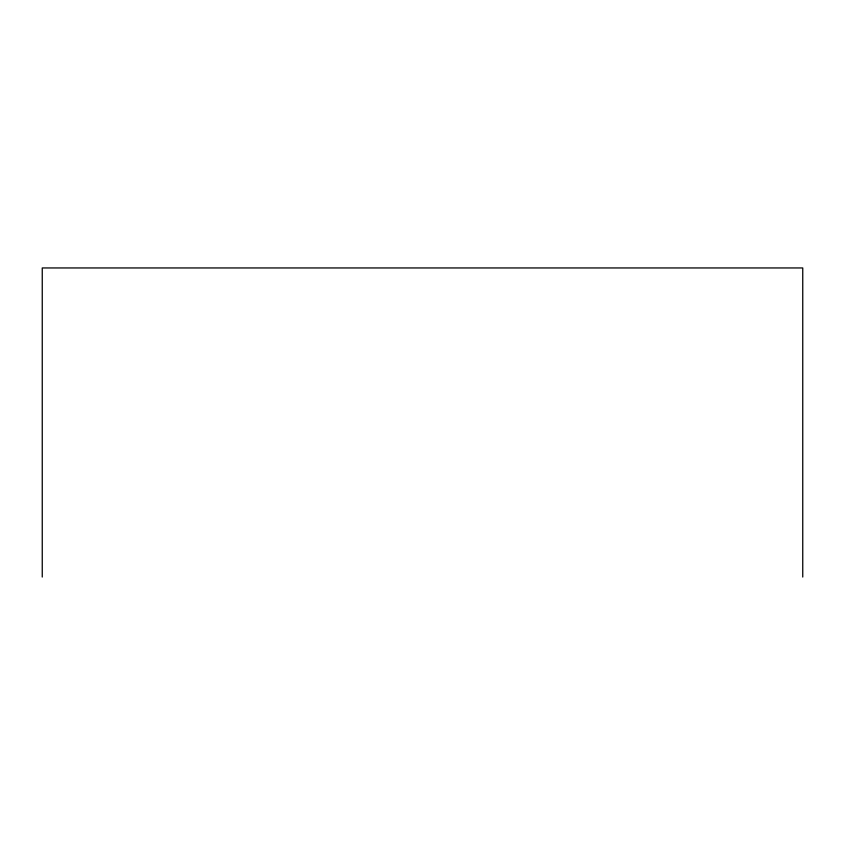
<?xml version="1.0" encoding="UTF-8"?>
<svg xmlns="http://www.w3.org/2000/svg" width="845" height="845" viewBox="0 0 845 845"><rect width="100%" height="100%" fill="white"/><g stroke="black" fill="none" stroke-linecap="round" stroke-linejoin="round"><path stroke-width="1.27" d="M802.75 577.051L802.75 267.95L42.25 267.95L42.25 577.051"/></g></svg>
